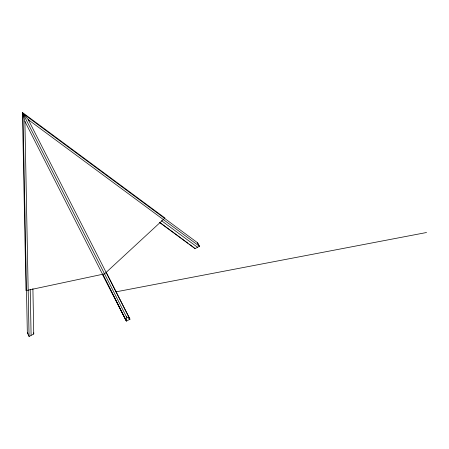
<?xml version="1.0" encoding="UTF-8"?>
<svg xmlns="http://www.w3.org/2000/svg" width="449" height="449" viewBox="0 0 449 449"><rect width="100%" height="100%" fill="white"/><g stroke="black" fill="none" stroke-linecap="round" stroke-linejoin="round"><path stroke-width="0.67" d="M126.242 320.232L126.349 321.142L129.969 319.205L106.29 272.504M102.552 274.171L126.017 320.356L125.58 319.334L126.029 319.093M128.728 317.651L129.177 317.409M159.502 222.429L195.034 248.628L199.474 246.282L197.554 242.78L22.994 113.563L27.333 332.771L29.078 336.481L33.748 334.005L32.9 288.606M115.971 291.85L426.55 232.509M23.107 113.754L22.45 112.519L25.991 290.615L104.544 273.879L164.957 218.04L22.45 112.519L126.343 316.685L129.969 319.205L28.309 119.715L22.994 113.563L24.891 121.415L29.078 336.481M160.001 222.564L188.08 243.274M189.203 244.099L193.699 247.416M161.432 220.627L197.549 247.298L197.352 247.096M198.683 245.491L199.474 246.282L28.309 119.715L28.938 120.921M194.26 247.826L195.034 248.628M23.87 114.546L22.994 113.563L23.606 114.742M27.333 332.771L28.074 333.865M102.737 274.373L125.58 319.334M24.891 121.415L126.349 321.142L126.343 316.685M197.554 242.78L198.048 243.97M198.262 244.475L198.469 244.986M33.675 332.81L33.748 334.005M31.093 335.173L30.223 289.251"/></g></svg>
